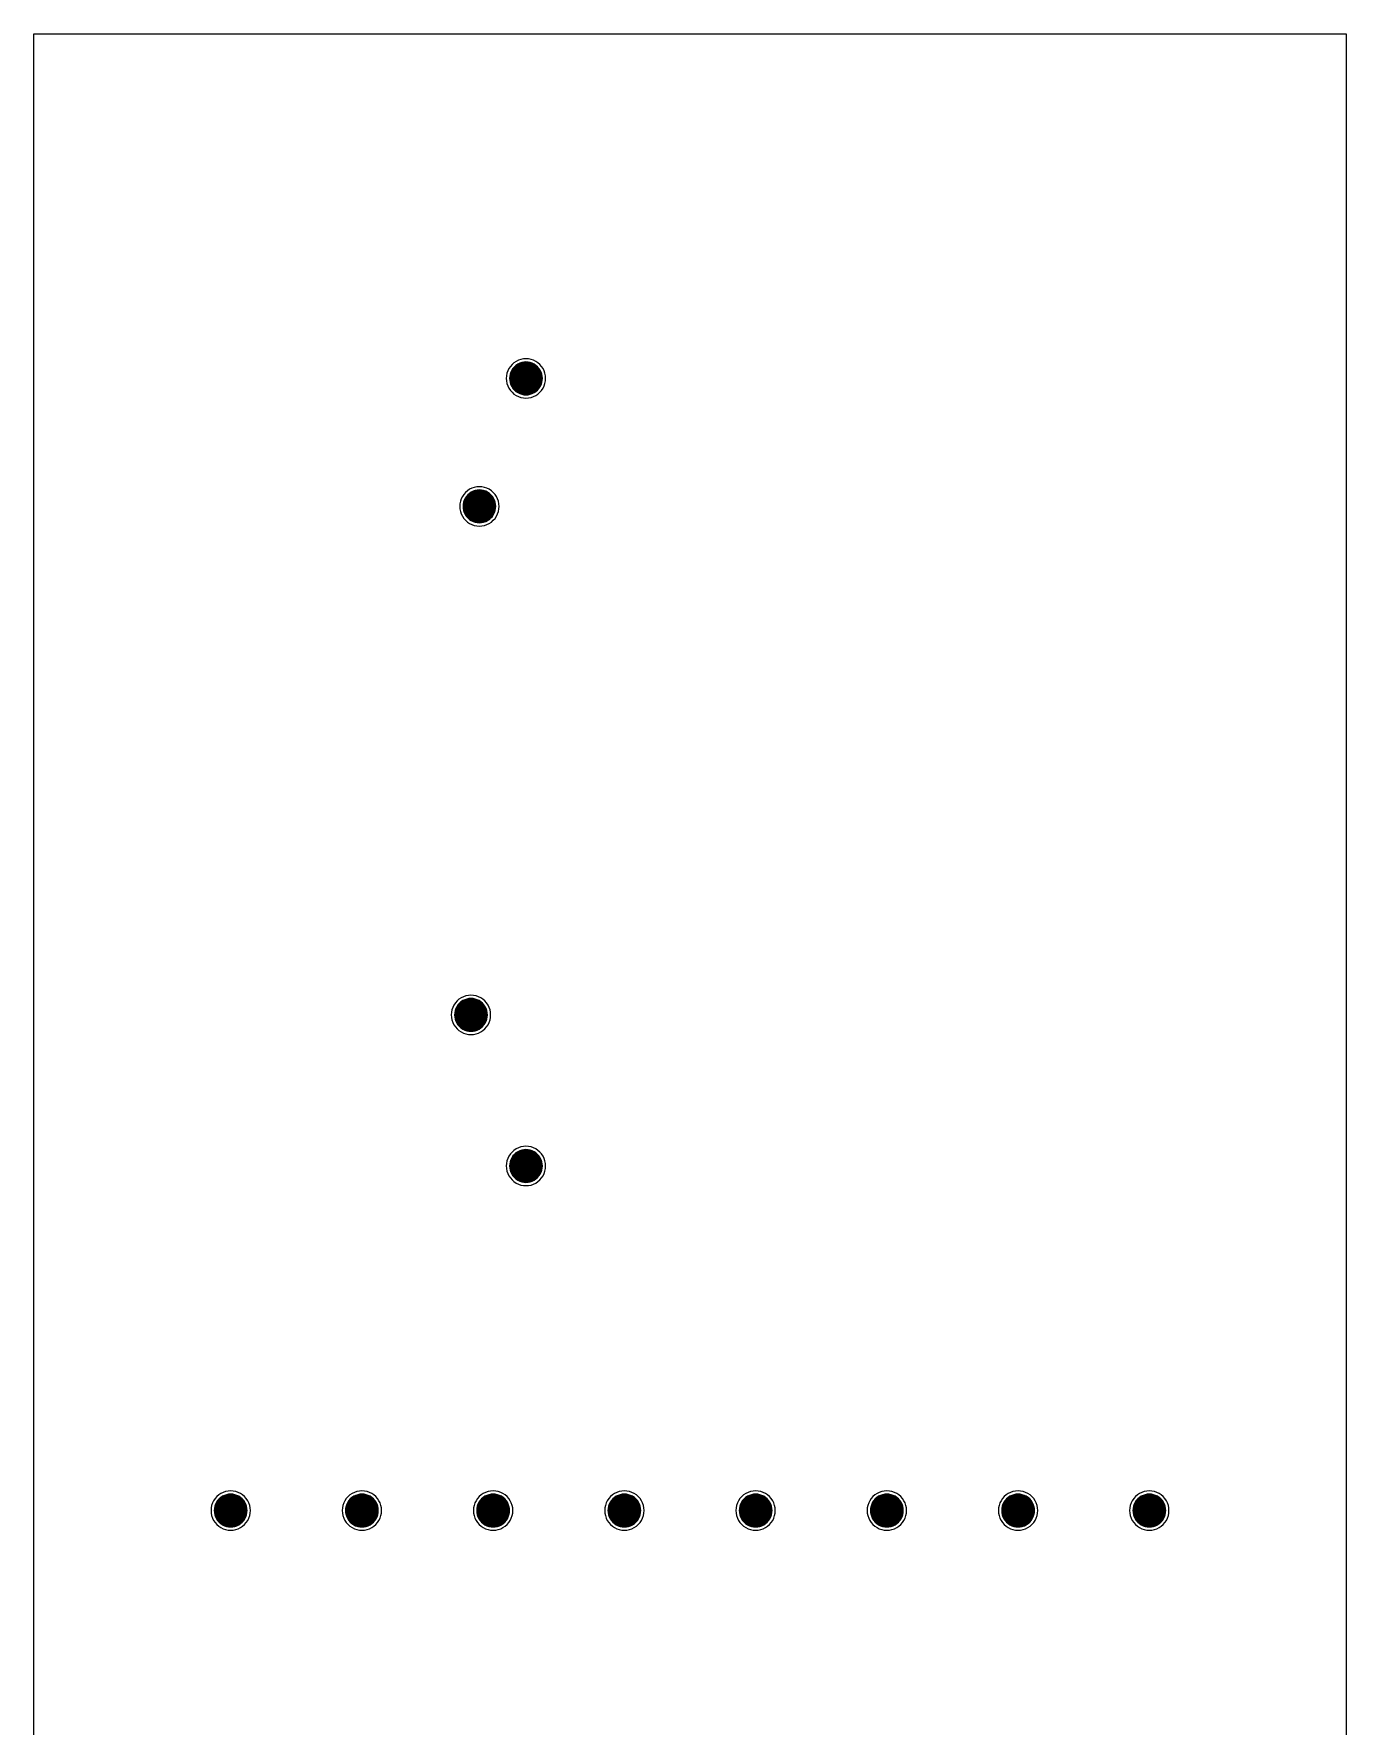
# Model space of a CAD drawing. Extents: x -2 to 177, y -6 to 16.
# Drawn here: x 158 to 162, y -0.66 to 4.5 of the extents above; entities that cross this region are included whole.
import ezdxf

# ---------------------------------------------------------------- set-up
doc = ezdxf.new("R2010")
doc.units = 0
for name, color, linetype in [('Outline', 1, 'continuous'), ('P10', 100, 'continuous'), ('V10', 227, 'continuous')]:
    doc.layers.add(name, color=color, linetype=linetype)

msp = doc.modelspace()

# ---------------------------------------------------------------- linework, layer by layer
at = {"layer": 'Outline'}
msp.add_lwpolyline([(162, 4.5), (162, -4.5), (158, -4.5), (158, 4.5)], close=True, dxfattribs=at)
at = {"layer": 'P10'}
for points in [[(159.56, 3.45), (159.5595, 3.4578), (159.558, 3.4655), (159.5554, 3.473), (159.552, 3.48), (159.5476, 3.4865), (159.5424, 3.4924), (159.5365, 3.4976), (159.53, 3.502), (159.523, 3.5054), (159.5155, 3.508), (159.5078, 3.5095), (159.5, 3.51), (159.4922, 3.5095), (159.4845, 3.508), (159.477, 3.5054), (159.47, 3.502), (159.4635, 3.4976), (159.4576, 3.4924), (159.4524, 3.4865), (159.448, 3.48), (159.4446, 3.473), (159.442, 3.4655), (159.4405, 3.4578), (159.44, 3.45), (159.4405, 3.4422), (159.442, 3.4345), (159.4446, 3.427), (159.448, 3.42), (159.4524, 3.4135), (159.4576, 3.4076), (159.4635, 3.4024), (159.47, 3.398), (159.477, 3.3946), (159.4845, 3.392), (159.4922, 3.3905), (159.5, 3.39), (159.5078, 3.3905), (159.5155, 3.392), (159.523, 3.3946), (159.53, 3.398), (159.5365, 3.4024), (159.5424, 3.4076), (159.5476, 3.4135), (159.552, 3.42), (159.5554, 3.427), (159.558, 3.4345), (159.5595, 3.4422), (159.56, 3.45)], [(159.4181, 3.06), (159.4175, 3.0679), (159.416, 3.0756), (159.4135, 3.083), (159.41, 3.09), (159.4057, 3.0966), (159.4005, 3.1025), (159.3946, 3.1076), (159.3881, 3.112), (159.381, 3.1155), (159.3736, 3.118), (159.3659, 3.1195), (159.3581, 3.12), (159.3502, 3.1195), (159.3425, 3.118), (159.3351, 3.1155), (159.3281, 3.112), (159.3215, 3.1076), (159.3156, 3.1025), (159.3105, 3.0966), (159.3061, 3.09), (159.3026, 3.083), (159.3001, 3.0756), (159.2986, 3.0679), (159.2981, 3.06), (159.2986, 3.0522), (159.3001, 3.0445), (159.3026, 3.0371), (159.3061, 3.03), (159.3105, 3.0235), (159.3156, 3.0176), (159.3215, 3.0124), (159.3281, 3.0081), (159.3351, 3.0046), (159.3425, 3.0021), (159.3502, 3.0005), (159.3581, 3), (159.3659, 3.0005), (159.3736, 3.0021), (159.381, 3.0046), (159.3881, 3.0081), (159.3946, 3.0124), (159.4005, 3.0176), (159.4057, 3.0235), (159.41, 3.03), (159.4135, 3.0371), (159.416, 3.0445), (159.4175, 3.0522), (159.4181, 3.06)], [(159.3924, 1.5104), (159.3919, 1.5183), (159.3904, 1.526), (159.3878, 1.5334), (159.3844, 1.5404), (159.38, 1.547), (159.3748, 1.5529), (159.3689, 1.5581), (159.3624, 1.5624), (159.3554, 1.5659), (159.3479, 1.5684), (159.3402, 1.5699), (159.3324, 1.5704), (159.3246, 1.5699), (159.3169, 1.5684), (159.3094, 1.5659), (159.3024, 1.5624), (159.2959, 1.5581), (159.29, 1.5529), (159.2848, 1.547), (159.2804, 1.5404), (159.277, 1.5334), (159.2745, 1.526), (159.2729, 1.5183), (159.2724, 1.5104), (159.2729, 1.5026), (159.2745, 1.4949), (159.277, 1.4875), (159.2804, 1.4804), (159.2848, 1.4739), (159.29, 1.468), (159.2959, 1.4628), (159.3024, 1.4585), (159.3094, 1.455), (159.3169, 1.4525), (159.3246, 1.451), (159.3324, 1.4504), (159.3402, 1.451), (159.3479, 1.4525), (159.3554, 1.455), (159.3624, 1.4585), (159.3689, 1.4628), (159.3748, 1.468), (159.38, 1.4739), (159.3844, 1.4804), (159.3878, 1.4875), (159.3904, 1.4949), (159.3919, 1.5026), (159.3924, 1.5104)], [(159.56, 1.05), (159.5595, 1.0578), (159.558, 1.0655), (159.5554, 1.073), (159.552, 1.08), (159.5476, 1.0865), (159.5424, 1.0924), (159.5365, 1.0976), (159.53, 1.102), (159.523, 1.1054), (159.5155, 1.108), (159.5078, 1.1095), (159.5, 1.11), (159.4922, 1.1095), (159.4845, 1.108), (159.477, 1.1054), (159.47, 1.102), (159.4635, 1.0976), (159.4576, 1.0924), (159.4524, 1.0865), (159.448, 1.08), (159.4446, 1.073), (159.442, 1.0655), (159.4405, 1.0578), (159.44, 1.05), (159.4405, 1.0422), (159.442, 1.0345), (159.4446, 1.027), (159.448, 1.02), (159.4524, 1.0135), (159.4576, 1.0076), (159.4635, 1.0024), (159.47, 0.998), (159.477, 0.9946), (159.4845, 0.992), (159.4922, 0.9905), (159.5, 0.99), (159.5078, 0.9905), (159.5155, 0.992), (159.523, 0.9946), (159.53, 0.998), (159.5365, 1.0024), (159.5424, 1.0076), (159.5476, 1.0135), (159.552, 1.02), (159.5554, 1.027), (159.558, 1.0345), (159.5595, 1.0422), (159.56, 1.05)], [(158.66, 0), (158.6595, 0.0078), (158.658, 0.0155), (158.6554, 0.023), (158.652, 0.03), (158.6476, 0.0365), (158.6424, 0.0424), (158.6365, 0.0476), (158.63, 0.052), (158.623, 0.0554), (158.6155, 0.058), (158.6078, 0.0595), (158.6, 0.06), (158.5922, 0.0595), (158.5845, 0.058), (158.577, 0.0554), (158.57, 0.052), (158.5635, 0.0476), (158.5576, 0.0424), (158.5524, 0.0365), (158.548, 0.03), (158.5446, 0.023), (158.542, 0.0155), (158.5405, 0.0078), (158.54, 0), (158.5405, -0.0078), (158.542, -0.0155), (158.5446, -0.023), (158.548, -0.03), (158.5524, -0.0365), (158.5576, -0.0424), (158.5635, -0.0476), (158.57, -0.052), (158.577, -0.0554), (158.5845, -0.058), (158.5922, -0.0595), (158.6, -0.06), (158.6078, -0.0595), (158.6155, -0.058), (158.623, -0.0554), (158.63, -0.052), (158.6365, -0.0476), (158.6424, -0.0424), (158.6476, -0.0365), (158.652, -0.03), (158.6554, -0.023), (158.658, -0.0155), (158.6595, -0.0078), (158.66, 0)], [(159.06, 0), (159.0595, 0.0078), (159.058, 0.0155), (159.0554, 0.023), (159.052, 0.03), (159.0476, 0.0365), (159.0424, 0.0424), (159.0365, 0.0476), (159.03, 0.052), (159.023, 0.0554), (159.0155, 0.058), (159.0078, 0.0595), (159, 0.06), (158.9922, 0.0595), (158.9845, 0.058), (158.977, 0.0554), (158.97, 0.052), (158.9635, 0.0476), (158.9576, 0.0424), (158.9524, 0.0365), (158.948, 0.03), (158.9446, 0.023), (158.942, 0.0155), (158.9405, 0.0078), (158.94, 0), (158.9405, -0.0078), (158.942, -0.0155), (158.9446, -0.023), (158.948, -0.03), (158.9524, -0.0365), (158.9576, -0.0424), (158.9635, -0.0476), (158.97, -0.052), (158.977, -0.0554), (158.9845, -0.058), (158.9922, -0.0595), (159, -0.06), (159.0078, -0.0595), (159.0155, -0.058), (159.023, -0.0554), (159.03, -0.052), (159.0365, -0.0476), (159.0424, -0.0424), (159.0476, -0.0365), (159.052, -0.03), (159.0554, -0.023), (159.058, -0.0155), (159.0595, -0.0078), (159.06, 0)], [(159.46, 0), (159.4595, 0.0078), (159.458, 0.0155), (159.4554, 0.023), (159.452, 0.03), (159.4476, 0.0365), (159.4424, 0.0424), (159.4365, 0.0476), (159.43, 0.052), (159.423, 0.0554), (159.4155, 0.058), (159.4078, 0.0595), (159.4, 0.06), (159.3922, 0.0595), (159.3845, 0.058), (159.377, 0.0554), (159.37, 0.052), (159.3635, 0.0476), (159.3576, 0.0424), (159.3524, 0.0365), (159.348, 0.03), (159.3446, 0.023), (159.342, 0.0155), (159.3405, 0.0078), (159.34, 0), (159.3405, -0.0078), (159.342, -0.0155), (159.3446, -0.023), (159.348, -0.03), (159.3524, -0.0365), (159.3576, -0.0424), (159.3635, -0.0476), (159.37, -0.052), (159.377, -0.0554), (159.3845, -0.058), (159.3922, -0.0595), (159.4, -0.06), (159.4078, -0.0595), (159.4155, -0.058), (159.423, -0.0554), (159.43, -0.052), (159.4365, -0.0476), (159.4424, -0.0424), (159.4476, -0.0365), (159.452, -0.03), (159.4554, -0.023), (159.458, -0.0155), (159.4595, -0.0078), (159.46, 0)], [(159.86, 0), (159.8595, 0.0078), (159.858, 0.0155), (159.8554, 0.023), (159.852, 0.03), (159.8476, 0.0365), (159.8424, 0.0424), (159.8365, 0.0476), (159.83, 0.052), (159.823, 0.0554), (159.8155, 0.058), (159.8078, 0.0595), (159.8, 0.06), (159.7922, 0.0595), (159.7845, 0.058), (159.777, 0.0554), (159.77, 0.052), (159.7635, 0.0476), (159.7576, 0.0424), (159.7524, 0.0365), (159.748, 0.03), (159.7446, 0.023), (159.742, 0.0155), (159.7405, 0.0078), (159.74, 0), (159.7405, -0.0078), (159.742, -0.0155), (159.7446, -0.023), (159.748, -0.03), (159.7524, -0.0365), (159.7576, -0.0424), (159.7635, -0.0476), (159.77, -0.052), (159.777, -0.0554), (159.7845, -0.058), (159.7922, -0.0595), (159.8, -0.06), (159.8078, -0.0595), (159.8155, -0.058), (159.823, -0.0554), (159.83, -0.052), (159.8365, -0.0476), (159.8424, -0.0424), (159.8476, -0.0365), (159.852, -0.03), (159.8554, -0.023), (159.858, -0.0155), (159.8595, -0.0078), (159.86, 0)], [(160.26, 0), (160.2595, 0.0078), (160.258, 0.0155), (160.2554, 0.023), (160.252, 0.03), (160.2476, 0.0365), (160.2424, 0.0424), (160.2365, 0.0476), (160.23, 0.052), (160.223, 0.0554), (160.2155, 0.058), (160.2078, 0.0595), (160.2, 0.06), (160.1922, 0.0595), (160.1845, 0.058), (160.177, 0.0554), (160.17, 0.052), (160.1635, 0.0476), (160.1576, 0.0424), (160.1524, 0.0365), (160.148, 0.03), (160.1446, 0.023), (160.142, 0.0155), (160.1405, 0.0078), (160.14, 0), (160.1405, -0.0078), (160.142, -0.0155), (160.1446, -0.023), (160.148, -0.03), (160.1524, -0.0365), (160.1576, -0.0424), (160.1635, -0.0476), (160.17, -0.052), (160.177, -0.0554), (160.1845, -0.058), (160.1922, -0.0595), (160.2, -0.06), (160.2078, -0.0595), (160.2155, -0.058), (160.223, -0.0554), (160.23, -0.052), (160.2365, -0.0476), (160.2424, -0.0424), (160.2476, -0.0365), (160.252, -0.03), (160.2554, -0.023), (160.258, -0.0155), (160.2595, -0.0078), (160.26, 0)], [(160.66, 0), (160.6595, 0.0078), (160.658, 0.0155), (160.6554, 0.023), (160.652, 0.03), (160.6476, 0.0365), (160.6424, 0.0424), (160.6365, 0.0476), (160.63, 0.052), (160.623, 0.0554), (160.6155, 0.058), (160.6078, 0.0595), (160.6, 0.06), (160.5922, 0.0595), (160.5845, 0.058), (160.577, 0.0554), (160.57, 0.052), (160.5635, 0.0476), (160.5576, 0.0424), (160.5524, 0.0365), (160.548, 0.03), (160.5446, 0.023), (160.542, 0.0155), (160.5405, 0.0078), (160.54, 0), (160.5405, -0.0078), (160.542, -0.0155), (160.5446, -0.023), (160.548, -0.03), (160.5524, -0.0365), (160.5576, -0.0424), (160.5635, -0.0476), (160.57, -0.052), (160.577, -0.0554), (160.5845, -0.058), (160.5922, -0.0595), (160.6, -0.06), (160.6078, -0.0595), (160.6155, -0.058), (160.623, -0.0554), (160.63, -0.052), (160.6365, -0.0476), (160.6424, -0.0424), (160.6476, -0.0365), (160.652, -0.03), (160.6554, -0.023), (160.658, -0.0155), (160.6595, -0.0078), (160.66, 0)], [(161.06, 0), (161.0595, 0.0078), (161.058, 0.0155), (161.0554, 0.023), (161.052, 0.03), (161.0476, 0.0365), (161.0424, 0.0424), (161.0365, 0.0476), (161.03, 0.052), (161.023, 0.0554), (161.0155, 0.058), (161.0078, 0.0595), (161, 0.06), (160.9922, 0.0595), (160.9845, 0.058), (160.977, 0.0554), (160.97, 0.052), (160.9635, 0.0476), (160.9576, 0.0424), (160.9524, 0.0365), (160.948, 0.03), (160.9446, 0.023), (160.942, 0.0155), (160.9405, 0.0078), (160.94, 0), (160.9405, -0.0078), (160.942, -0.0155), (160.9446, -0.023), (160.948, -0.03), (160.9524, -0.0365), (160.9576, -0.0424), (160.9635, -0.0476), (160.97, -0.052), (160.977, -0.0554), (160.9845, -0.058), (160.9922, -0.0595), (161, -0.06), (161.0078, -0.0595), (161.0155, -0.058), (161.023, -0.0554), (161.03, -0.052), (161.0365, -0.0476), (161.0424, -0.0424), (161.0476, -0.0365), (161.052, -0.03), (161.0554, -0.023), (161.058, -0.0155), (161.0595, -0.0078), (161.06, 0)], [(161.46, 0), (161.4595, 0.0078), (161.458, 0.0155), (161.4554, 0.023), (161.452, 0.03), (161.4476, 0.0365), (161.4424, 0.0424), (161.4365, 0.0476), (161.43, 0.052), (161.423, 0.0554), (161.4155, 0.058), (161.4078, 0.0595), (161.4, 0.06), (161.3922, 0.0595), (161.3845, 0.058), (161.377, 0.0554), (161.37, 0.052), (161.3635, 0.0476), (161.3576, 0.0424), (161.3524, 0.0365), (161.348, 0.03), (161.3446, 0.023), (161.342, 0.0155), (161.3405, 0.0078), (161.34, 0), (161.3405, -0.0078), (161.342, -0.0155), (161.3446, -0.023), (161.348, -0.03), (161.3524, -0.0365), (161.3576, -0.0424), (161.3635, -0.0476), (161.37, -0.052), (161.377, -0.0554), (161.3845, -0.058), (161.3922, -0.0595), (161.4, -0.06), (161.4078, -0.0595), (161.4155, -0.058), (161.423, -0.0554), (161.43, -0.052), (161.4365, -0.0476), (161.4424, -0.0424), (161.4476, -0.0365), (161.452, -0.03), (161.4554, -0.023), (161.458, -0.0155), (161.4595, -0.0078), (161.46, 0)]]:
    msp.add_lwpolyline(points, close=True, dxfattribs=at)
at = {"layer": 'V10'}
for points in [[(159.55, 3.45), (159.5496, 3.4565), (159.5483, 3.4629), (159.5462, 3.4691), (159.5433, 3.475), (159.5397, 3.4804), (159.5354, 3.4854), (159.5304, 3.4897), (159.525, 3.4933), (159.5191, 3.4962), (159.5129, 3.4983), (159.5065, 3.4996), (159.5, 3.5), (159.4935, 3.4996), (159.4871, 3.4983), (159.4809, 3.4962), (159.475, 3.4933), (159.4696, 3.4897), (159.4646, 3.4854), (159.4603, 3.4804), (159.4567, 3.475), (159.4538, 3.4691), (159.4517, 3.4629), (159.4504, 3.4565), (159.45, 3.45), (159.4504, 3.4435), (159.4517, 3.4371), (159.4538, 3.4309), (159.4567, 3.425), (159.4603, 3.4196), (159.4646, 3.4146), (159.4696, 3.4103), (159.475, 3.4067), (159.4809, 3.4038), (159.4871, 3.4017), (159.4935, 3.4004), (159.5, 3.4), (159.5065, 3.4004), (159.5129, 3.4017), (159.5191, 3.4038), (159.525, 3.4067), (159.5304, 3.4103), (159.5354, 3.4146), (159.5397, 3.4196), (159.5433, 3.425), (159.5462, 3.4309), (159.5483, 3.4371), (159.5496, 3.4435), (159.55, 3.45)], [(159.4081, 3.06), (159.4076, 3.0666), (159.4064, 3.073), (159.4043, 3.0792), (159.4014, 3.085), (159.3977, 3.0905), (159.3934, 3.0954), (159.3885, 3.0997), (159.3831, 3.1033), (159.3772, 3.1062), (159.371, 3.1083), (159.3646, 3.1096), (159.3581, 3.11), (159.3515, 3.1096), (159.3451, 3.1083), (159.3389, 3.1062), (159.3331, 3.1033), (159.3276, 3.0997), (159.3227, 3.0954), (159.3184, 3.0905), (159.3148, 3.085), (159.3119, 3.0792), (159.3098, 3.073), (159.3085, 3.0666), (159.3081, 3.06), (159.3085, 3.0535), (159.3098, 3.0471), (159.3119, 3.0409), (159.3148, 3.035), (159.3184, 3.0296), (159.3227, 3.0247), (159.3276, 3.0204), (159.3331, 3.0167), (159.3389, 3.0138), (159.3451, 3.0117), (159.3515, 3.0105), (159.3581, 3.01), (159.3646, 3.0105), (159.371, 3.0117), (159.3772, 3.0138), (159.3831, 3.0167), (159.3885, 3.0204), (159.3934, 3.0247), (159.3977, 3.0296), (159.4014, 3.035), (159.4043, 3.0409), (159.4064, 3.0471), (159.4076, 3.0535), (159.4081, 3.06)], [(159.3824, 1.5104), (159.382, 1.517), (159.3807, 1.5234), (159.3786, 1.5296), (159.3757, 1.5354), (159.3721, 1.5409), (159.3678, 1.5458), (159.3628, 1.5501), (159.3574, 1.5538), (159.3515, 1.5566), (159.3454, 1.5587), (159.3389, 1.56), (159.3324, 1.5604), (159.3259, 1.56), (159.3195, 1.5587), (159.3133, 1.5566), (159.3074, 1.5538), (159.302, 1.5501), (159.2971, 1.5458), (159.2927, 1.5409), (159.2891, 1.5354), (159.2862, 1.5296), (159.2841, 1.5234), (159.2828, 1.517), (159.2824, 1.5104), (159.2828, 1.5039), (159.2841, 1.4975), (159.2862, 1.4913), (159.2891, 1.4854), (159.2927, 1.48), (159.2971, 1.4751), (159.302, 1.4708), (159.3074, 1.4671), (159.3133, 1.4643), (159.3195, 1.4622), (159.3259, 1.4609), (159.3324, 1.4604), (159.3389, 1.4609), (159.3454, 1.4622), (159.3515, 1.4643), (159.3574, 1.4671), (159.3628, 1.4708), (159.3678, 1.4751), (159.3721, 1.48), (159.3757, 1.4854), (159.3786, 1.4913), (159.3807, 1.4975), (159.382, 1.5039), (159.3824, 1.5104)], [(159.55, 1.05), (159.5496, 1.0565), (159.5483, 1.0629), (159.5462, 1.0691), (159.5433, 1.075), (159.5397, 1.0804), (159.5354, 1.0854), (159.5304, 1.0897), (159.525, 1.0933), (159.5191, 1.0962), (159.5129, 1.0983), (159.5065, 1.0996), (159.5, 1.1), (159.4935, 1.0996), (159.4871, 1.0983), (159.4809, 1.0962), (159.475, 1.0933), (159.4696, 1.0897), (159.4646, 1.0854), (159.4603, 1.0804), (159.4567, 1.075), (159.4538, 1.0691), (159.4517, 1.0629), (159.4504, 1.0565), (159.45, 1.05), (159.4504, 1.0435), (159.4517, 1.0371), (159.4538, 1.0309), (159.4567, 1.025), (159.4603, 1.0196), (159.4646, 1.0146), (159.4696, 1.0103), (159.475, 1.0067), (159.4809, 1.0038), (159.4871, 1.0017), (159.4935, 1.0004), (159.5, 1), (159.5065, 1.0004), (159.5129, 1.0017), (159.5191, 1.0038), (159.525, 1.0067), (159.5304, 1.0103), (159.5354, 1.0146), (159.5397, 1.0196), (159.5433, 1.025), (159.5462, 1.0309), (159.5483, 1.0371), (159.5496, 1.0435), (159.55, 1.05)], [(158.65, 0), (158.6496, 0.0065), (158.6483, 0.0129), (158.6462, 0.0191), (158.6433, 0.025), (158.6397, 0.0304), (158.6354, 0.0354), (158.6304, 0.0397), (158.625, 0.0433), (158.6191, 0.0462), (158.6129, 0.0483), (158.6065, 0.0496), (158.6, 0.05), (158.5935, 0.0496), (158.5871, 0.0483), (158.5809, 0.0462), (158.575, 0.0433), (158.5696, 0.0397), (158.5646, 0.0354), (158.5603, 0.0304), (158.5567, 0.025), (158.5538, 0.0191), (158.5517, 0.0129), (158.5504, 0.0065), (158.55, 0), (158.5504, -0.0065), (158.5517, -0.0129), (158.5538, -0.0191), (158.5567, -0.025), (158.5603, -0.0304), (158.5646, -0.0354), (158.5696, -0.0397), (158.575, -0.0433), (158.5809, -0.0462), (158.5871, -0.0483), (158.5935, -0.0496), (158.6, -0.05), (158.6065, -0.0496), (158.6129, -0.0483), (158.6191, -0.0462), (158.625, -0.0433), (158.6304, -0.0397), (158.6354, -0.0354), (158.6397, -0.0304), (158.6433, -0.025), (158.6462, -0.0191), (158.6483, -0.0129), (158.6496, -0.0065), (158.65, 0)], [(159.05, 0), (159.0496, 0.0065), (159.0483, 0.0129), (159.0462, 0.0191), (159.0433, 0.025), (159.0397, 0.0304), (159.0354, 0.0354), (159.0304, 0.0397), (159.025, 0.0433), (159.0191, 0.0462), (159.0129, 0.0483), (159.0065, 0.0496), (159, 0.05), (158.9935, 0.0496), (158.9871, 0.0483), (158.9809, 0.0462), (158.975, 0.0433), (158.9696, 0.0397), (158.9646, 0.0354), (158.9603, 0.0304), (158.9567, 0.025), (158.9538, 0.0191), (158.9517, 0.0129), (158.9504, 0.0065), (158.95, 0), (158.9504, -0.0065), (158.9517, -0.0129), (158.9538, -0.0191), (158.9567, -0.025), (158.9603, -0.0304), (158.9646, -0.0354), (158.9696, -0.0397), (158.975, -0.0433), (158.9809, -0.0462), (158.9871, -0.0483), (158.9935, -0.0496), (159, -0.05), (159.0065, -0.0496), (159.0129, -0.0483), (159.0191, -0.0462), (159.025, -0.0433), (159.0304, -0.0397), (159.0354, -0.0354), (159.0397, -0.0304), (159.0433, -0.025), (159.0462, -0.0191), (159.0483, -0.0129), (159.0496, -0.0065), (159.05, 0)], [(159.45, 0), (159.4496, 0.0065), (159.4483, 0.0129), (159.4462, 0.0191), (159.4433, 0.025), (159.4397, 0.0304), (159.4354, 0.0354), (159.4304, 0.0397), (159.425, 0.0433), (159.4191, 0.0462), (159.4129, 0.0483), (159.4065, 0.0496), (159.4, 0.05), (159.3935, 0.0496), (159.3871, 0.0483), (159.3809, 0.0462), (159.375, 0.0433), (159.3696, 0.0397), (159.3646, 0.0354), (159.3603, 0.0304), (159.3567, 0.025), (159.3538, 0.0191), (159.3517, 0.0129), (159.3504, 0.0065), (159.35, 0), (159.3504, -0.0065), (159.3517, -0.0129), (159.3538, -0.0191), (159.3567, -0.025), (159.3603, -0.0304), (159.3646, -0.0354), (159.3696, -0.0397), (159.375, -0.0433), (159.3809, -0.0462), (159.3871, -0.0483), (159.3935, -0.0496), (159.4, -0.05), (159.4065, -0.0496), (159.4129, -0.0483), (159.4191, -0.0462), (159.425, -0.0433), (159.4304, -0.0397), (159.4354, -0.0354), (159.4397, -0.0304), (159.4433, -0.025), (159.4462, -0.0191), (159.4483, -0.0129), (159.4496, -0.0065), (159.45, 0)], [(159.85, 0), (159.8496, 0.0065), (159.8483, 0.0129), (159.8462, 0.0191), (159.8433, 0.025), (159.8397, 0.0304), (159.8354, 0.0354), (159.8304, 0.0397), (159.825, 0.0433), (159.8191, 0.0462), (159.8129, 0.0483), (159.8065, 0.0496), (159.8, 0.05), (159.7935, 0.0496), (159.7871, 0.0483), (159.7809, 0.0462), (159.775, 0.0433), (159.7696, 0.0397), (159.7646, 0.0354), (159.7603, 0.0304), (159.7567, 0.025), (159.7538, 0.0191), (159.7517, 0.0129), (159.7504, 0.0065), (159.75, 0), (159.7504, -0.0065), (159.7517, -0.0129), (159.7538, -0.0191), (159.7567, -0.025), (159.7603, -0.0304), (159.7646, -0.0354), (159.7696, -0.0397), (159.775, -0.0433), (159.7809, -0.0462), (159.7871, -0.0483), (159.7935, -0.0496), (159.8, -0.05), (159.8065, -0.0496), (159.8129, -0.0483), (159.8191, -0.0462), (159.825, -0.0433), (159.8304, -0.0397), (159.8354, -0.0354), (159.8397, -0.0304), (159.8433, -0.025), (159.8462, -0.0191), (159.8483, -0.0129), (159.8496, -0.0065), (159.85, 0)], [(160.25, 0), (160.2496, 0.0065), (160.2483, 0.0129), (160.2462, 0.0191), (160.2433, 0.025), (160.2397, 0.0304), (160.2354, 0.0354), (160.2304, 0.0397), (160.225, 0.0433), (160.2191, 0.0462), (160.2129, 0.0483), (160.2065, 0.0496), (160.2, 0.05), (160.1935, 0.0496), (160.1871, 0.0483), (160.1809, 0.0462), (160.175, 0.0433), (160.1696, 0.0397), (160.1646, 0.0354), (160.1603, 0.0304), (160.1567, 0.025), (160.1538, 0.0191), (160.1517, 0.0129), (160.1504, 0.0065), (160.15, 0), (160.1504, -0.0065), (160.1517, -0.0129), (160.1538, -0.0191), (160.1567, -0.025), (160.1603, -0.0304), (160.1646, -0.0354), (160.1696, -0.0397), (160.175, -0.0433), (160.1809, -0.0462), (160.1871, -0.0483), (160.1935, -0.0496), (160.2, -0.05), (160.2065, -0.0496), (160.2129, -0.0483), (160.2191, -0.0462), (160.225, -0.0433), (160.2304, -0.0397), (160.2354, -0.0354), (160.2397, -0.0304), (160.2433, -0.025), (160.2462, -0.0191), (160.2483, -0.0129), (160.2496, -0.0065), (160.25, 0)], [(160.65, 0), (160.6496, 0.0065), (160.6483, 0.0129), (160.6462, 0.0191), (160.6433, 0.025), (160.6397, 0.0304), (160.6354, 0.0354), (160.6304, 0.0397), (160.625, 0.0433), (160.6191, 0.0462), (160.6129, 0.0483), (160.6065, 0.0496), (160.6, 0.05), (160.5935, 0.0496), (160.5871, 0.0483), (160.5809, 0.0462), (160.575, 0.0433), (160.5696, 0.0397), (160.5646, 0.0354), (160.5603, 0.0304), (160.5567, 0.025), (160.5538, 0.0191), (160.5517, 0.0129), (160.5504, 0.0065), (160.55, 0), (160.5504, -0.0065), (160.5517, -0.0129), (160.5538, -0.0191), (160.5567, -0.025), (160.5603, -0.0304), (160.5646, -0.0354), (160.5696, -0.0397), (160.575, -0.0433), (160.5809, -0.0462), (160.5871, -0.0483), (160.5935, -0.0496), (160.6, -0.05), (160.6065, -0.0496), (160.6129, -0.0483), (160.6191, -0.0462), (160.625, -0.0433), (160.6304, -0.0397), (160.6354, -0.0354), (160.6397, -0.0304), (160.6433, -0.025), (160.6462, -0.0191), (160.6483, -0.0129), (160.6496, -0.0065), (160.65, 0)], [(161.05, 0), (161.0496, 0.0065), (161.0483, 0.0129), (161.0462, 0.0191), (161.0433, 0.025), (161.0397, 0.0304), (161.0354, 0.0354), (161.0304, 0.0397), (161.025, 0.0433), (161.0191, 0.0462), (161.0129, 0.0483), (161.0065, 0.0496), (161, 0.05), (160.9935, 0.0496), (160.9871, 0.0483), (160.9809, 0.0462), (160.975, 0.0433), (160.9696, 0.0397), (160.9646, 0.0354), (160.9603, 0.0304), (160.9567, 0.025), (160.9538, 0.0191), (160.9517, 0.0129), (160.9504, 0.0065), (160.95, 0), (160.9504, -0.0065), (160.9517, -0.0129), (160.9538, -0.0191), (160.9567, -0.025), (160.9603, -0.0304), (160.9646, -0.0354), (160.9696, -0.0397), (160.975, -0.0433), (160.9809, -0.0462), (160.9871, -0.0483), (160.9935, -0.0496), (161, -0.05), (161.0065, -0.0496), (161.0129, -0.0483), (161.0191, -0.0462), (161.025, -0.0433), (161.0304, -0.0397), (161.0354, -0.0354), (161.0397, -0.0304), (161.0433, -0.025), (161.0462, -0.0191), (161.0483, -0.0129), (161.0496, -0.0065), (161.05, 0)], [(161.45, 0), (161.4496, 0.0065), (161.4483, 0.0129), (161.4462, 0.0191), (161.4433, 0.025), (161.4397, 0.0304), (161.4354, 0.0354), (161.4304, 0.0397), (161.425, 0.0433), (161.4191, 0.0462), (161.4129, 0.0483), (161.4065, 0.0496), (161.4, 0.05), (161.3935, 0.0496), (161.3871, 0.0483), (161.3809, 0.0462), (161.375, 0.0433), (161.3696, 0.0397), (161.3646, 0.0354), (161.3603, 0.0304), (161.3567, 0.025), (161.3538, 0.0191), (161.3517, 0.0129), (161.3504, 0.0065), (161.35, 0), (161.3504, -0.0065), (161.3517, -0.0129), (161.3538, -0.0191), (161.3567, -0.025), (161.3603, -0.0304), (161.3646, -0.0354), (161.3696, -0.0397), (161.375, -0.0433), (161.3809, -0.0462), (161.3871, -0.0483), (161.3935, -0.0496), (161.4, -0.05), (161.4065, -0.0496), (161.4129, -0.0483), (161.4191, -0.0462), (161.425, -0.0433), (161.4304, -0.0397), (161.4354, -0.0354), (161.4397, -0.0304), (161.4433, -0.025), (161.4462, -0.0191), (161.4483, -0.0129), (161.4496, -0.0065), (161.45, 0)]]:
    msp.add_lwpolyline(points, close=True, dxfattribs=at)
for points in [[(159.4538, 3.4691), (159.45, 3.45), (159.5, 3.45)], [(159.4646, 3.4854), (159.4538, 3.4691), (159.5, 3.45)], [(159.4809, 3.4962), (159.4646, 3.4854), (159.5, 3.45)], [(159.5, 3.5), (159.4809, 3.4962), (159.5, 3.45)], [(159.5191, 3.4962), (159.5, 3.5), (159.5, 3.45)], [(159.5354, 3.4854), (159.5191, 3.4962), (159.5, 3.45)], [(159.5462, 3.4691), (159.5354, 3.4854), (159.5, 3.45)], [(159.55, 3.45), (159.5462, 3.4691), (159.5, 3.45)], [(159.45, 3.45), (159.4538, 3.4309), (159.5, 3.45)], [(159.4538, 3.4309), (159.4646, 3.4146), (159.5, 3.45)], [(159.4646, 3.4146), (159.4809, 3.4038), (159.5, 3.45)], [(159.4809, 3.4038), (159.5, 3.4), (159.5, 3.45)], [(159.5, 3.4), (159.5191, 3.4038), (159.5, 3.45)], [(159.5191, 3.4038), (159.5354, 3.4146), (159.5, 3.45)], [(159.5354, 3.4146), (159.5462, 3.4309), (159.5, 3.45)], [(159.5462, 3.4309), (159.55, 3.45), (159.5, 3.45)], [(159.3227, 3.0954), (159.3119, 3.0792), (159.3581, 3.06)], [(159.3389, 3.1062), (159.3227, 3.0954), (159.3581, 3.06)], [(159.3581, 3.11), (159.3389, 3.1062), (159.3581, 3.06)], [(159.3772, 3.1062), (159.3581, 3.11), (159.3581, 3.06)], [(159.3934, 3.0954), (159.3772, 3.1062), (159.3581, 3.06)], [(159.4043, 3.0792), (159.3934, 3.0954), (159.3581, 3.06)], [(159.3119, 3.0792), (159.3081, 3.06), (159.3581, 3.06)], [(159.3081, 3.06), (159.3119, 3.0409), (159.3581, 3.06)], [(159.3119, 3.0409), (159.3227, 3.0247), (159.3581, 3.06)], [(159.3227, 3.0247), (159.3389, 3.0138), (159.3581, 3.06)], [(159.3389, 3.0138), (159.3581, 3.01), (159.3581, 3.06)], [(159.4081, 3.06), (159.4043, 3.0792), (159.3581, 3.06)], [(159.3581, 3.01), (159.3772, 3.0138), (159.3581, 3.06)], [(159.3772, 3.0138), (159.3934, 3.0247), (159.3581, 3.06)], [(159.3934, 3.0247), (159.4043, 3.0409), (159.3581, 3.06)], [(159.4043, 3.0409), (159.4081, 3.06), (159.3581, 3.06)], [(159.3133, 1.5566), (159.2971, 1.5458), (159.3324, 1.5104)], [(159.3324, 1.5604), (159.3133, 1.5566), (159.3324, 1.5104)], [(159.3515, 1.5566), (159.3324, 1.5604), (159.3324, 1.5104)], [(159.3678, 1.5458), (159.3515, 1.5566), (159.3324, 1.5104)], [(159.2862, 1.5296), (159.2824, 1.5104), (159.3324, 1.5104)], [(159.2824, 1.5104), (159.2862, 1.4913), (159.3324, 1.5104)], [(159.2971, 1.5458), (159.2862, 1.5296), (159.3324, 1.5104)], [(159.2862, 1.4913), (159.2971, 1.4751), (159.3324, 1.5104)], [(159.2971, 1.4751), (159.3133, 1.4643), (159.3324, 1.5104)], [(159.3133, 1.4643), (159.3324, 1.4604), (159.3324, 1.5104)], [(159.3786, 1.5296), (159.3678, 1.5458), (159.3324, 1.5104)], [(159.3824, 1.5104), (159.3786, 1.5296), (159.3324, 1.5104)], [(159.3324, 1.4604), (159.3515, 1.4643), (159.3324, 1.5104)], [(159.3515, 1.4643), (159.3678, 1.4751), (159.3324, 1.5104)], [(159.3678, 1.4751), (159.3786, 1.4913), (159.3324, 1.5104)], [(159.3786, 1.4913), (159.3824, 1.5104), (159.3324, 1.5104)], [(159.4646, 1.0854), (159.4538, 1.0691), (159.5, 1.05)], [(159.4809, 1.0962), (159.4646, 1.0854), (159.5, 1.05)], [(159.5, 1.1), (159.4809, 1.0962), (159.5, 1.05)], [(159.5191, 1.0962), (159.5, 1.1), (159.5, 1.05)], [(159.5354, 1.0854), (159.5191, 1.0962), (159.5, 1.05)], [(159.5462, 1.0691), (159.5354, 1.0854), (159.5, 1.05)], [(159.4538, 1.0691), (159.45, 1.05), (159.5, 1.05)], [(159.45, 1.05), (159.4538, 1.0309), (159.5, 1.05)], [(159.4538, 1.0309), (159.4646, 1.0146), (159.5, 1.05)], [(159.4646, 1.0146), (159.4809, 1.0038), (159.5, 1.05)], [(159.4809, 1.0038), (159.5, 1), (159.5, 1.05)], [(159.55, 1.05), (159.5462, 1.0691), (159.5, 1.05)], [(159.5, 1), (159.5191, 1.0038), (159.5, 1.05)], [(159.5191, 1.0038), (159.5354, 1.0146), (159.5, 1.05)], [(159.5354, 1.0146), (159.5462, 1.0309), (159.5, 1.05)], [(159.5462, 1.0309), (159.55, 1.05), (159.5, 1.05)], [(158.5538, 0.0191), (158.55, 0), (158.6, 0)], [(158.5646, 0.0354), (158.5538, 0.0191), (158.6, 0)], [(158.5809, 0.0462), (158.5646, 0.0354), (158.6, 0)], [(158.6, 0.05), (158.5809, 0.0462), (158.6, 0)], [(158.6191, 0.0462), (158.6, 0.05), (158.6, 0)], [(158.6354, 0.0354), (158.6191, 0.0462), (158.6, 0)], [(158.6462, 0.0191), (158.6354, 0.0354), (158.6, 0)], [(158.65, 0), (158.6462, 0.0191), (158.6, 0)], [(158.9538, 0.0191), (158.95, 0), (159, 0)], [(158.9646, 0.0354), (158.9538, 0.0191), (159, 0)], [(158.9809, 0.0462), (158.9646, 0.0354), (159, 0)], [(159, 0.05), (158.9809, 0.0462), (159, 0)], [(159.0191, 0.0462), (159, 0.05), (159, 0)], [(159.0354, 0.0354), (159.0191, 0.0462), (159, 0)], [(159.0462, 0.0191), (159.0354, 0.0354), (159, 0)], [(159.05, 0), (159.0462, 0.0191), (159, 0)], [(159.3538, 0.0191), (159.35, 0), (159.4, 0)], [(159.3646, 0.0354), (159.3538, 0.0191), (159.4, 0)], [(159.3809, 0.0462), (159.3646, 0.0354), (159.4, 0)], [(159.4, 0.05), (159.3809, 0.0462), (159.4, 0)], [(159.4191, 0.0462), (159.4, 0.05), (159.4, 0)], [(159.4354, 0.0354), (159.4191, 0.0462), (159.4, 0)], [(159.4462, 0.0191), (159.4354, 0.0354), (159.4, 0)], [(159.45, 0), (159.4462, 0.0191), (159.4, 0)], [(159.7538, 0.0191), (159.75, 0), (159.8, 0)], [(159.7646, 0.0354), (159.7538, 0.0191), (159.8, 0)], [(159.7809, 0.0462), (159.7646, 0.0354), (159.8, 0)], [(159.8, 0.05), (159.7809, 0.0462), (159.8, 0)], [(159.8191, 0.0462), (159.8, 0.05), (159.8, 0)], [(159.8354, 0.0354), (159.8191, 0.0462), (159.8, 0)], [(159.8462, 0.0191), (159.8354, 0.0354), (159.8, 0)], [(159.85, 0), (159.8462, 0.0191), (159.8, 0)], [(160.1538, 0.0191), (160.15, 0), (160.2, 0)], [(160.1646, 0.0354), (160.1538, 0.0191), (160.2, 0)], [(160.1809, 0.0462), (160.1646, 0.0354), (160.2, 0)], [(160.2, 0.05), (160.1809, 0.0462), (160.2, 0)], [(160.2191, 0.0462), (160.2, 0.05), (160.2, 0)], [(160.2354, 0.0354), (160.2191, 0.0462), (160.2, 0)], [(160.2462, 0.0191), (160.2354, 0.0354), (160.2, 0)], [(160.25, 0), (160.2462, 0.0191), (160.2, 0)], [(160.5538, 0.0191), (160.55, 0), (160.6, 0)], [(160.5646, 0.0354), (160.5538, 0.0191), (160.6, 0)], [(160.5809, 0.0462), (160.5646, 0.0354), (160.6, 0)], [(160.6, 0.05), (160.5809, 0.0462), (160.6, 0)], [(160.6191, 0.0462), (160.6, 0.05), (160.6, 0)], [(160.6354, 0.0354), (160.6191, 0.0462), (160.6, 0)], [(160.6462, 0.0191), (160.6354, 0.0354), (160.6, 0)], [(160.65, 0), (160.6462, 0.0191), (160.6, 0)], [(160.9538, 0.0191), (160.95, 0), (161, 0)], [(160.9646, 0.0354), (160.9538, 0.0191), (161, 0)], [(160.9809, 0.0462), (160.9646, 0.0354), (161, 0)], [(161, 0.05), (160.9809, 0.0462), (161, 0)], [(161.0191, 0.0462), (161, 0.05), (161, 0)], [(161.0354, 0.0354), (161.0191, 0.0462), (161, 0)], [(161.0462, 0.0191), (161.0354, 0.0354), (161, 0)], [(161.05, 0), (161.0462, 0.0191), (161, 0)], [(161.3538, 0.0191), (161.35, 0), (161.4, 0)], [(161.3646, 0.0354), (161.3538, 0.0191), (161.4, 0)], [(161.3809, 0.0462), (161.3646, 0.0354), (161.4, 0)], [(161.4, 0.05), (161.3809, 0.0462), (161.4, 0)], [(161.4191, 0.0462), (161.4, 0.05), (161.4, 0)], [(161.4354, 0.0354), (161.4191, 0.0462), (161.4, 0)], [(161.4462, 0.0191), (161.4354, 0.0354), (161.4, 0)], [(161.45, 0), (161.4462, 0.0191), (161.4, 0)], [(158.55, 0), (158.5538, -0.0191), (158.6, 0)], [(158.5538, -0.0191), (158.5646, -0.0354), (158.6, 0)], [(158.5646, -0.0354), (158.5809, -0.0462), (158.6, 0)], [(158.5809, -0.0462), (158.6, -0.05), (158.6, 0)], [(158.6, -0.05), (158.6191, -0.0462), (158.6, 0)], [(158.6191, -0.0462), (158.6354, -0.0354), (158.6, 0)], [(158.6354, -0.0354), (158.6462, -0.0191), (158.6, 0)], [(158.6462, -0.0191), (158.65, 0), (158.6, 0)], [(158.95, 0), (158.9538, -0.0191), (159, 0)], [(158.9538, -0.0191), (158.9646, -0.0354), (159, 0)], [(158.9646, -0.0354), (158.9809, -0.0462), (159, 0)], [(158.9809, -0.0462), (159, -0.05), (159, 0)], [(159, -0.05), (159.0191, -0.0462), (159, 0)], [(159.0191, -0.0462), (159.0354, -0.0354), (159, 0)], [(159.0354, -0.0354), (159.0462, -0.0191), (159, 0)], [(159.0462, -0.0191), (159.05, 0), (159, 0)], [(159.35, 0), (159.3538, -0.0191), (159.4, 0)], [(159.3538, -0.0191), (159.3646, -0.0354), (159.4, 0)], [(159.3646, -0.0354), (159.3809, -0.0462), (159.4, 0)], [(159.3809, -0.0462), (159.4, -0.05), (159.4, 0)], [(159.4, -0.05), (159.4191, -0.0462), (159.4, 0)], [(159.4191, -0.0462), (159.4354, -0.0354), (159.4, 0)], [(159.4354, -0.0354), (159.4462, -0.0191), (159.4, 0)], [(159.4462, -0.0191), (159.45, 0), (159.4, 0)], [(159.75, 0), (159.7538, -0.0191), (159.8, 0)], [(159.7538, -0.0191), (159.7646, -0.0354), (159.8, 0)], [(159.7646, -0.0354), (159.7809, -0.0462), (159.8, 0)], [(159.7809, -0.0462), (159.8, -0.05), (159.8, 0)], [(159.8, -0.05), (159.8191, -0.0462), (159.8, 0)], [(159.8191, -0.0462), (159.8354, -0.0354), (159.8, 0)], [(159.8354, -0.0354), (159.8462, -0.0191), (159.8, 0)], [(159.8462, -0.0191), (159.85, 0), (159.8, 0)], [(160.15, 0), (160.1538, -0.0191), (160.2, 0)], [(160.1538, -0.0191), (160.1646, -0.0354), (160.2, 0)], [(160.1646, -0.0354), (160.1809, -0.0462), (160.2, 0)], [(160.1809, -0.0462), (160.2, -0.05), (160.2, 0)], [(160.2, -0.05), (160.2191, -0.0462), (160.2, 0)], [(160.2191, -0.0462), (160.2354, -0.0354), (160.2, 0)], [(160.2354, -0.0354), (160.2462, -0.0191), (160.2, 0)], [(160.2462, -0.0191), (160.25, 0), (160.2, 0)], [(160.55, 0), (160.5538, -0.0191), (160.6, 0)], [(160.5538, -0.0191), (160.5646, -0.0354), (160.6, 0)], [(160.5646, -0.0354), (160.5809, -0.0462), (160.6, 0)], [(160.5809, -0.0462), (160.6, -0.05), (160.6, 0)], [(160.6, -0.05), (160.6191, -0.0462), (160.6, 0)], [(160.6191, -0.0462), (160.6354, -0.0354), (160.6, 0)], [(160.6354, -0.0354), (160.6462, -0.0191), (160.6, 0)], [(160.6462, -0.0191), (160.65, 0), (160.6, 0)], [(160.95, 0), (160.9538, -0.0191), (161, 0)], [(160.9538, -0.0191), (160.9646, -0.0354), (161, 0)], [(160.9646, -0.0354), (160.9809, -0.0462), (161, 0)], [(160.9809, -0.0462), (161, -0.05), (161, 0)], [(161, -0.05), (161.0191, -0.0462), (161, 0)], [(161.0191, -0.0462), (161.0354, -0.0354), (161, 0)], [(161.0354, -0.0354), (161.0462, -0.0191), (161, 0)], [(161.0462, -0.0191), (161.05, 0), (161, 0)], [(161.35, 0), (161.3538, -0.0191), (161.4, 0)], [(161.3538, -0.0191), (161.3646, -0.0354), (161.4, 0)], [(161.3646, -0.0354), (161.3809, -0.0462), (161.4, 0)], [(161.3809, -0.0462), (161.4, -0.05), (161.4, 0)], [(161.4, -0.05), (161.4191, -0.0462), (161.4, 0)], [(161.4191, -0.0462), (161.4354, -0.0354), (161.4, 0)], [(161.4354, -0.0354), (161.4462, -0.0191), (161.4, 0)], [(161.4462, -0.0191), (161.45, 0), (161.4, 0)]]:
    msp.add_solid(points, dxfattribs=at)

doc.saveas('drawing.dxf')
